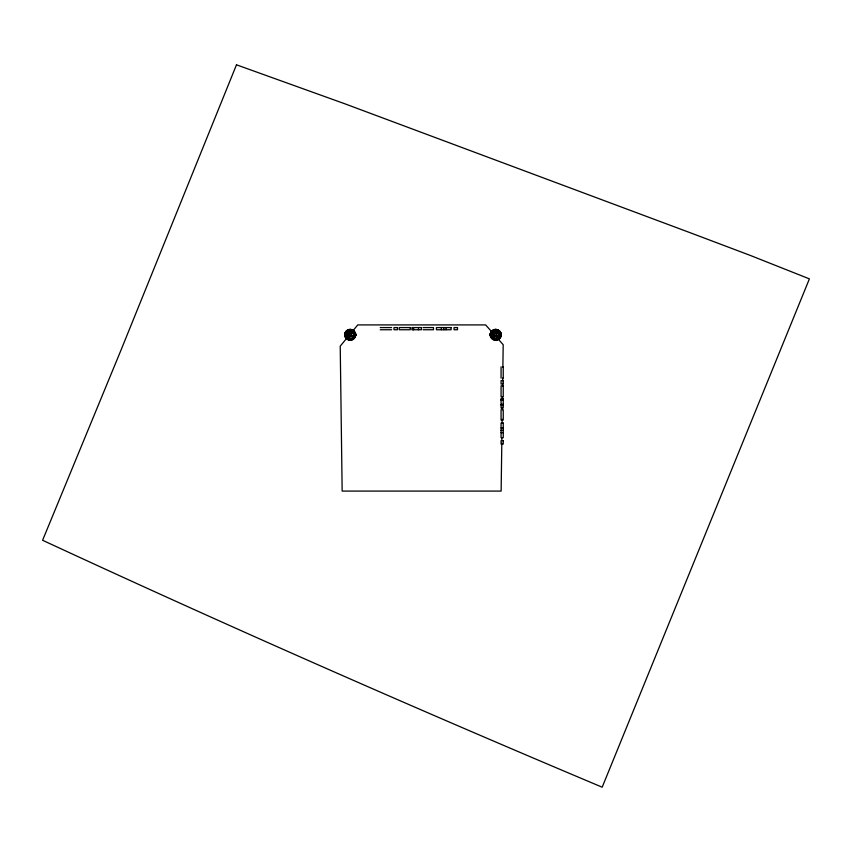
<?xml version="1.0" encoding="UTF-8"?>
<svg xmlns="http://www.w3.org/2000/svg" width="852" height="852" viewBox="0 0 852 852"><rect width="100%" height="100%" fill="white"/><g stroke="black" fill="none" stroke-linecap="round" stroke-linejoin="round"><path stroke-width="1.28" d="M501.807 443.178L501.136 491.082L342.163 491.082L340.225 346.146L348.575 336.039M501.839 440.527L501.881 437.864M502.084 423.22L502.137 419.237M502.275 409.918L502.307 407.256M502.424 399.279L502.456 396.617M502.605 385.967L502.648 383.304M502.68 380.652L502.723 377.99M502.872 367.34L503.191 344.719L496.173 336.796M351.077 333.004L357.765 324.91L485.64 324.91L493.542 333.824M380.226 327.583L391.6 327.583M423.114 327.583L433.476 327.583L433.476 329.745L423.114 329.745M380.226 329.745L391.6 329.745M501.072 399.46L503.234 399.46M501.072 400.227L503.234 400.227M501.072 404.38L503.234 404.38M501.072 405.083L503.234 405.083M501.072 427.928L503.234 427.928M501.072 430.42L503.234 430.42M501.072 432.635L503.234 432.635M503.234 366.818L503.234 378.192M503.234 409.705L503.234 420.068L501.072 420.068L501.072 409.705M501.072 366.818L501.072 378.192M446.043 327.583L446.043 329.745M443.828 327.583L443.828 329.745M441.336 327.583L441.336 329.745M418.492 327.583L418.492 329.745M413.635 327.583L413.635 329.745M412.869 327.583L412.869 329.745M491.316 336.891A4.856 4.856 0 0 1 495.672 329.937A4.856 4.856 0 0 1 500.135 336.817A4.856 4.856 0 0 1 492.009 337.956M348.819 334.431C350.577 339.884 353.069 330.576 348.819 334.431M494.33 334.431C496.077 339.884 498.58 330.576 494.33 334.431M236.483 64.805L120.846 350.502L42.6 540.264C227.58 626.039 414.264 708.087 602.183 787.195L809.4 278.87L750.314 255.43L690.354 232.788L344.911 103.816L236.483 64.805M397.447 327.583L393.997 327.583L393.997 329.745L397.447 329.745L397.447 327.583M410.249 327.583L399.247 327.583L399.247 329.745L410.249 329.745L410.249 327.583M421.463 327.583L411.942 327.583L411.942 329.745L421.463 329.745L421.463 327.583M451.091 327.583L436.437 327.583L436.437 329.745L451.091 329.745L451.091 327.583M457.492 327.583L454.052 327.583L454.052 329.745L457.492 329.745L457.492 327.583M503.234 380.588L501.072 380.588L501.072 384.039L503.234 384.039L503.234 380.588M503.234 385.839L501.072 385.839L501.072 396.84L503.234 396.84L503.234 385.839M503.234 398.523L501.072 398.523L501.072 408.055L503.234 408.055L503.234 398.523M503.234 423.029L501.072 423.029L501.072 437.683L503.234 437.683L503.234 423.029M503.234 440.644L501.072 440.644L501.072 444.084L503.234 444.084L503.234 440.644M346.551 336.135A5.623 1.459 0 0 0 355.731 335.294A5.623 1.459 0 0 0 348.319 333.654A5.623 1.459 0 0 0 346.551 336.135M346.551 335.677A5.623 1.459 0 0 0 355.731 334.836A5.623 1.459 0 0 0 348.319 333.196A5.623 1.459 0 0 0 346.551 335.677M347.02 338.244A5.623 3.983 0 0 0 355.817 335.283A5.623 3.983 0 0 0 347.786 331.375A5.623 3.983 0 0 0 347.02 338.244M347.02 337.903A5.623 3.983 0 0 0 355.817 334.942A5.623 3.983 0 0 0 347.786 331.034A5.623 3.983 0 0 0 347.02 337.903M347.083 339.33A5.495 5.495 0 0 0 355.689 335.23A5.495 5.495 0 0 0 347.84 329.83A5.495 5.495 0 0 0 347.083 339.33M347.158 339.224A5.378 5.378 0 0 0 355.561 335.219A5.378 5.378 0 0 0 347.893 329.948A5.378 5.378 0 0 0 347.158 339.224M347.265 339.064A5.176 5.176 0 0 0 355.369 335.209A5.176 5.176 0 0 0 347.978 330.118A5.176 5.176 0 0 0 347.265 339.064M347.872 338.191A4.122 4.122 0 0 0 354.315 335.124A4.122 4.122 0 0 0 348.425 331.077A4.122 4.122 0 0 0 347.872 338.191M347.659 338.5A4.494 4.494 0 0 0 354.677 335.155A4.494 4.494 0 0 0 348.276 330.746A4.494 4.494 0 0 0 347.659 338.5M347.446 338.798A4.856 4.856 0 0 0 355.05 335.177A4.856 4.856 0 0 0 348.117 330.406A4.856 4.856 0 0 0 347.446 338.798M493.702 337.871A3.312 3.312 0 0 0 498.676 334.996A3.312 3.312 0 0 0 493.702 332.12A3.312 3.312 0 0 0 493.702 337.871M492.051 336.135A5.623 1.459 0 0 0 501.242 335.294A5.623 1.459 0 0 0 493.83 333.654A5.623 1.459 0 0 0 492.051 336.135M492.051 335.677A5.623 1.459 0 0 0 501.242 334.836A5.623 1.459 0 0 0 493.83 333.196A5.623 1.459 0 0 0 492.051 335.677M492.52 338.244A5.623 3.983 0 0 0 501.317 335.283A5.623 3.983 0 0 0 493.287 331.375A5.623 3.983 0 0 0 492.52 338.244M492.52 337.903A5.623 3.983 0 0 0 501.317 334.942A5.623 3.983 0 0 0 493.287 331.034A5.623 3.983 0 0 0 492.52 337.903M492.594 339.33A5.495 5.495 0 0 0 501.189 335.23A5.495 5.495 0 0 0 493.34 329.83A5.495 5.495 0 0 0 492.594 339.33M492.658 339.224A5.378 5.378 0 0 0 501.072 335.219A5.378 5.378 0 0 0 493.393 329.948A5.378 5.378 0 0 0 492.658 339.224M492.775 339.064A5.176 5.176 0 0 0 500.869 335.209A5.176 5.176 0 0 0 493.478 330.118A5.176 5.176 0 0 0 492.775 339.064M493.372 338.191A4.122 4.122 0 0 0 499.815 335.124A4.122 4.122 0 0 0 493.936 331.077A4.122 4.122 0 0 0 493.372 338.191M493.159 338.5A4.494 4.494 0 0 0 500.188 335.155A4.494 4.494 0 0 0 493.777 330.746A4.494 4.494 0 0 0 493.159 338.5M348.947 337.339A3.312 3.312 0 0 0 354.496 335.858A3.312 3.312 0 0 0 350.438 331.79A3.312 3.312 0 0 0 348.947 337.339"/></g></svg>
